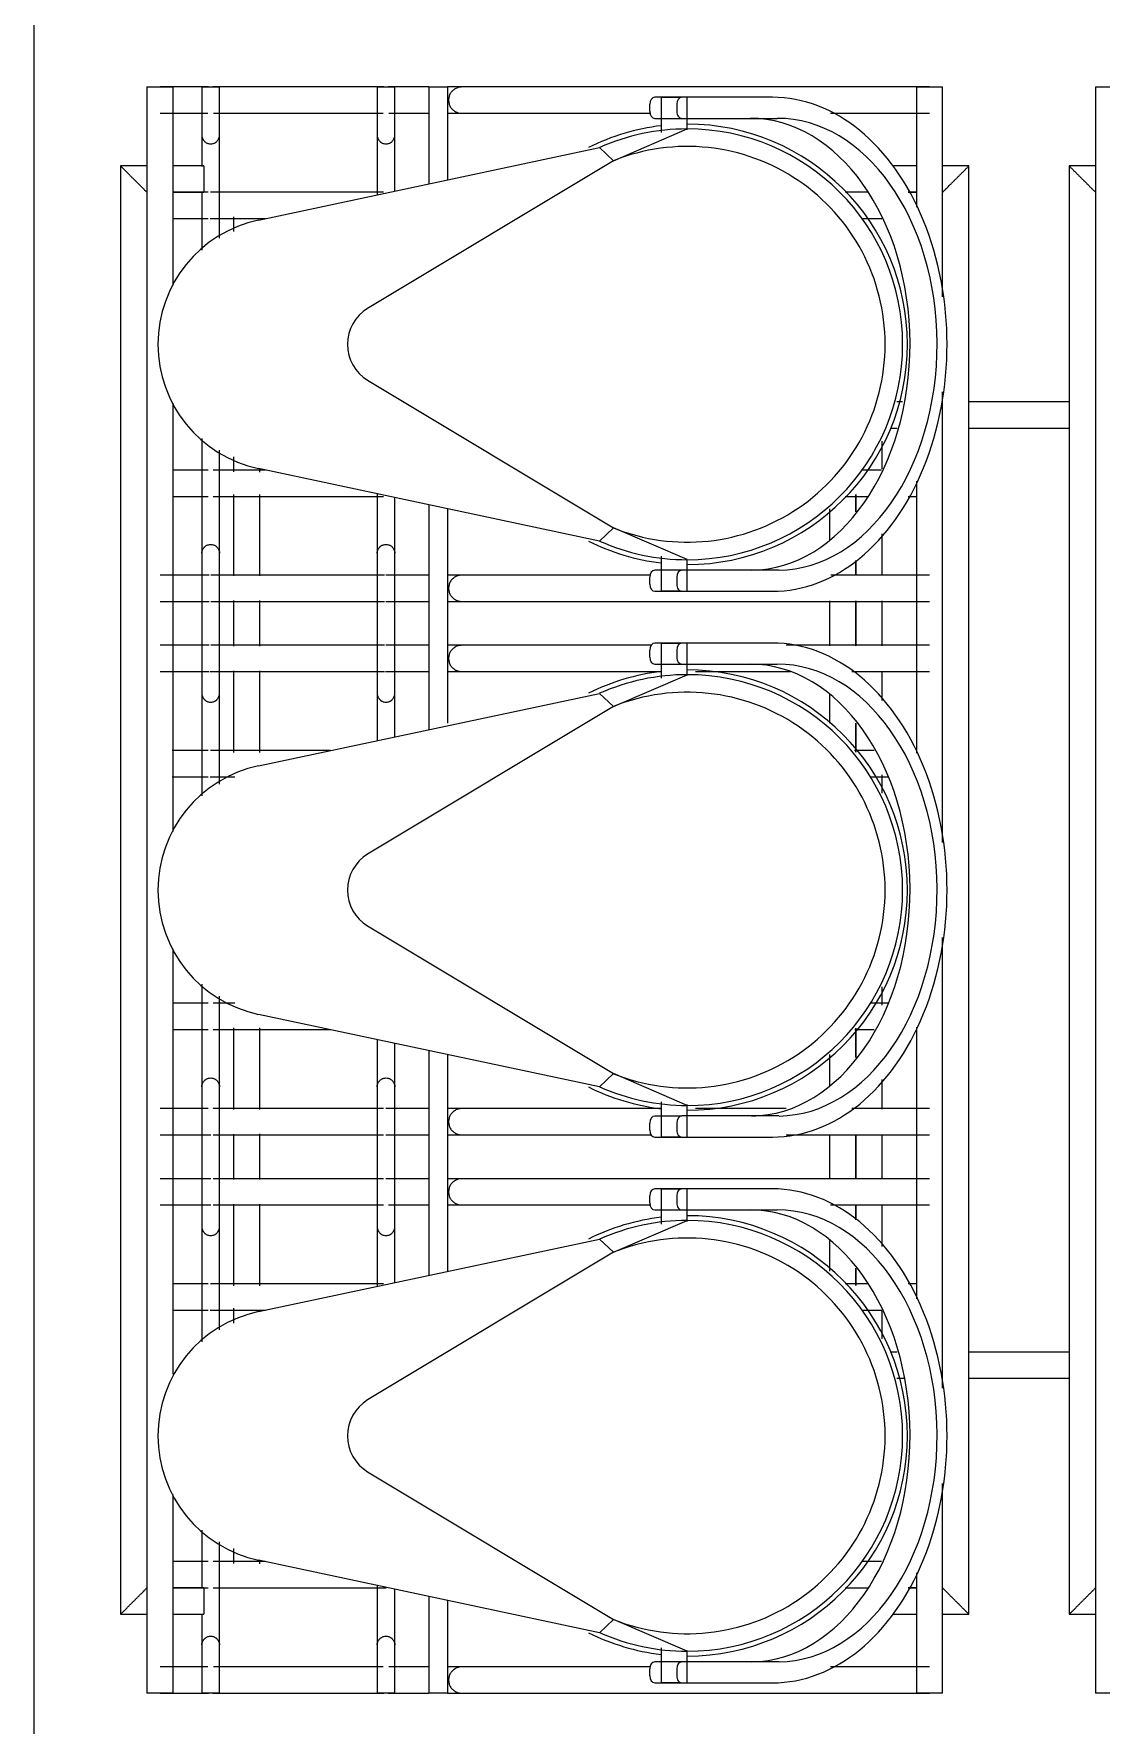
# Model space of a CAD drawing. Header units: inches. Extents: x -460 to 10305, y -938 to 5356.
# Drawn here: x 1596.55 to 1611.77, y 526.31 to 550.43 of the extents above; entities that cross this region are included whole.
import ezdxf

# ---------------------------------------------------------------- set-up
doc = ezdxf.new("R2010")
doc.units = ezdxf.units.IN
doc.header["$MEASUREMENT"] = 0
doc.layers.add('01-0263-G-DWG-BFP-ARCH$0$SP-CASE', color=11, linetype='Continuous', lineweight=13)

# ---------------------------------------------------------------- blocks, each defined once
blk = doc.blocks.new('01-0263-G-DWG-BFP-ARCH', base_point=(1295.158, 1352.862))
at = {"layer": '01-0263-G-DWG-BFP-ARCH$0$SP-CASE'}
for p, q in [((2891.445, 1996.624), (2891.445, 1585.624)), ((2893.057, 1899.273), (2893.057, 1876.365)), ((2893.057, 1899.273), (2893.432, 1899.273)), ((2893.935, 1899.273), (2893.245, 1899.273)), ((2893.432, 1896.441), (2893.432, 1899.273)), ((2893.842, 1899.273), (2893.842, 1898.586)), ((2893.846, 1899.273), (2894.088, 1899.273)), ((2896.435, 1899.273), (2894, 1899.273)), ((2894.092, 1898.586), (2894.092, 1899.273)), ((2896.342, 1899.273), (2896.342, 1898.586)), ((2896.346, 1899.273), (2896.588, 1899.273)), ((2897.079, 1899.273), (2896.5, 1899.273)), ((2896.592, 1898.586), (2896.592, 1899.273)), ((2897.079, 1899.273), (2897.344, 1899.273)), ((2897.079, 1899.273), (2897.079, 1897.892)), ((2897.344, 1899.273), (2897.344, 1897.949)), ((2897.547, 1899.273), (2897.344, 1899.273)), ((2904.217, 1899.273), (2897.547, 1899.273)), ((2904.03, 1899.273), (2904.03, 1897.557)), ((2904.03, 1899.273), (2904.405, 1899.273)), ((2904.405, 1896.282), (2904.405, 1899.273)), ((2906.585, 1899.273), (2906.585, 1876.365)), ((2906.585, 1899.273), (2906.96, 1899.273)), ((2900.229, 1898.926), (2900.229, 1899.026)), ((2900.685, 1899.126), (2900.3, 1899.126)), ((2900.392, 1899.126), (2900.392, 1898.624)), ((2900.392, 1899.126), (2900.67, 1899.126)), ((2900.614, 1899.026), (2900.614, 1898.926)), ((2901.977, 1899.126), (2900.685, 1899.126)), ((2900.763, 1898.663), (2900.763, 1899.126)), ((2893.245, 1898.898), (2893.928, 1898.898)), ((2894.006, 1898.898), (2896.428, 1898.898)), ((2896.506, 1898.898), (2897.079, 1898.898)), ((2897.344, 1898.898), (2897.547, 1898.898)), ((2897.547, 1898.898), (2900.231, 1898.898)), ((2900.3, 1898.826), (2900.685, 1898.826)), ((2900.685, 1898.826), (2902.047, 1898.826)), ((2902.806, 1898.898), (2904.217, 1898.898)), ((2893.842, 1898.586), (2893.842, 1898.141)), ((2894.092, 1897.116), (2894.092, 1898.586)), ((2896.342, 1898.586), (2896.342, 1897.736)), ((2896.592, 1897.789), (2896.592, 1898.586)), ((2899.711, 1898.222), (2900.763, 1898.675)), ((2894.649, 1897.376), (2899.513, 1898.41)), ((2899.711, 1898.222), (2896.205, 1896.115)), ((2899.513, 1898.41), (2899.711, 1898.222)), ((2893.064, 1898.147), (2892.682, 1898.147)), ((2892.682, 1898.147), (2892.682, 1877.491)), ((2893.87, 1898.147), (2893.425, 1898.147)), ((2893.87, 1898.147), (2893.87, 1897.772)), ((2893.87, 1898.141), (2893.87, 1898.147)), ((2904.037, 1898.147), (2903.689, 1898.147)), ((2904.78, 1898.147), (2904.397, 1898.147)), ((2904.78, 1877.491), (2904.78, 1898.147)), ((2906.59, 1898.147), (2906.21, 1898.147)), ((2906.21, 1898.147), (2906.21, 1877.491)), ((2893.425, 1897.772), (2893.87, 1897.772)), ((2893.933, 1897.772), (2893.425, 1897.772)), ((2893.842, 1897.779), (2893.842, 1896.947)), ((2893.87, 1897.772), (2893.87, 1897.779)), ((2896.433, 1897.772), (2893.963, 1897.772)), ((2903.332, 1897.772), (2903.017, 1897.772)), ((2903.913, 1897.772), (2904.037, 1897.772)), ((2904.037, 1897.772), (2903.913, 1897.772)), ((2893.424, 1897.397), (2893.933, 1897.397)), ((2893.961, 1897.397), (2894.751, 1897.397)), ((2894.293, 1897.422), (2894.293, 1897.21)), ((2903.268, 1897.397), (2903.536, 1897.397)), ((2896.205, 1895.091), (2899.711, 1892.985)), ((2904.405, 1888.497), (2904.405, 1894.925)), ((2893.432, 1888.656), (2893.432, 1894.766)), ((2903.835, 1894.782), (2903.75, 1894.782)), ((2906.216, 1894.782), (2904.77, 1894.782)), ((2903.665, 1894.407), (2903.756, 1894.407)), ((2904.77, 1894.407), (2906.216, 1894.407)), ((2893.842, 1894.26), (2893.842, 1892.624)), ((2903.543, 1893.826), (2903.543, 1894.222)), ((2894.092, 1892.624), (2894.092, 1894.091)), ((2894.293, 1893.997), (2894.293, 1893.782)), ((2893.933, 1893.809), (2893.421, 1893.809)), ((2894.751, 1893.809), (2894.001, 1893.809)), ((2899.513, 1892.797), (2894.649, 1893.831)), ((2894.668, 1893.781), (2894.668, 1893.827)), ((2903.535, 1893.809), (2903.268, 1893.809)), ((2904.03, 1893.65), (2904.03, 1889.773)), ((2893.421, 1893.434), (2893.933, 1893.434)), ((2894.001, 1893.434), (2896.433, 1893.434)), ((2894.293, 1893.46), (2894.293, 1892.3)), ((2894.668, 1892.299), (2894.668, 1893.46)), ((2896.342, 1893.471), (2896.342, 1892.624)), ((2896.592, 1892.624), (2896.592, 1893.418)), ((2903.017, 1893.434), (2903.334, 1893.434)), ((2903.168, 1893.462), (2903.168, 1893.214)), ((2903.168, 1893.214), (2903.168, 1893.462)), ((2903.913, 1893.434), (2904.041, 1893.434)), ((2897.079, 1893.315), (2897.079, 1890.108)), ((2897.344, 1893.258), (2897.344, 1890.202)), ((2902.793, 1893.256), (2902.793, 1892.812)), ((2899.711, 1892.985), (2899.513, 1892.797)), ((2900.763, 1892.532), (2899.711, 1892.985)), ((2903.543, 1892.305), (2903.543, 1892.901)), ((2893.842, 1892.624), (2893.842, 1890.624)), ((2894.092, 1890.624), (2894.092, 1892.624)), ((2896.342, 1892.624), (2896.342, 1890.624)), ((2896.592, 1890.624), (2896.592, 1892.624)), ((2900.392, 1892.583), (2900.392, 1892.081)), ((2900.763, 1892.081), (2900.763, 1892.524)), ((2903.168, 1892.521), (2903.168, 1892.305)), ((2903.168, 1892.305), (2903.168, 1892.521)), ((2893.947, 1892.311), (2893.245, 1892.311)), ((2896.447, 1892.311), (2893.967, 1892.311)), ((2897.079, 1892.311), (2896.467, 1892.311)), ((2897.547, 1892.311), (2897.344, 1892.311)), ((2900.233, 1892.311), (2897.547, 1892.311)), ((2900.229, 1892.181), (2900.229, 1892.281)), ((2900.685, 1892.381), (2900.3, 1892.381)), ((2900.614, 1892.281), (2900.614, 1892.181)), ((2902.071, 1892.381), (2900.685, 1892.381)), ((2904.217, 1892.311), (2902.81, 1892.311)), ((2893.245, 1891.936), (2893.947, 1891.936)), ((2893.967, 1891.936), (2896.447, 1891.936)), ((2894.293, 1891.947), (2894.293, 1891.299)), ((2894.668, 1891.298), (2894.668, 1891.949)), ((2896.467, 1891.936), (2897.079, 1891.936)), ((2897.344, 1891.936), (2897.547, 1891.936)), ((2897.547, 1891.936), (2904.217, 1891.936)), ((2900.3, 1892.081), (2900.685, 1892.081)), ((2900.67, 1892.081), (2900.392, 1892.081)), ((2900.685, 1892.081), (2901.977, 1892.081)), ((2902.793, 1891.943), (2902.793, 1891.304)), ((2903.168, 1891.943), (2903.168, 1891.304)), ((2903.168, 1891.304), (2903.168, 1891.943)), ((2903.543, 1891.304), (2903.543, 1891.943)), ((2893.947, 1891.31), (2893.245, 1891.31)), ((2896.447, 1891.31), (2893.967, 1891.31)), ((2897.079, 1891.31), (2896.467, 1891.31)), ((2897.547, 1891.31), (2897.344, 1891.31)), ((2900.248, 1891.31), (2897.547, 1891.31)), ((2900.229, 1891.142), (2900.229, 1891.242)), ((2900.685, 1891.342), (2900.3, 1891.342)), ((2900.392, 1891.342), (2900.392, 1890.84)), ((2900.392, 1891.342), (2900.67, 1891.342)), ((2900.614, 1891.242), (2900.614, 1891.142)), ((2901.977, 1891.342), (2900.685, 1891.342)), ((2900.763, 1890.879), (2900.763, 1891.342)), ((2904.217, 1891.31), (2902.174, 1891.31)), ((2900.3, 1891.042), (2900.685, 1891.042)), ((2900.685, 1891.042), (2902.047, 1891.042)), ((2893.245, 1890.935), (2893.947, 1890.935)), ((2893.961, 1890.935), (2896.447, 1890.935)), ((2894.293, 1890.946), (2894.293, 1889.782)), ((2894.668, 1889.781), (2894.668, 1890.948)), ((2896.461, 1890.935), (2897.079, 1890.935)), ((2897.344, 1890.935), (2897.547, 1890.935)), ((2897.547, 1890.935), (2900.399, 1890.935)), ((2899.711, 1890.438), (2900.763, 1890.891)), ((2900.882, 1890.935), (2902.234, 1890.935)), ((2903.11, 1890.935), (2904.217, 1890.935)), ((2903.543, 1890.521), (2903.543, 1890.942)), ((2893.842, 1890.624), (2893.842, 1889.162)), ((2894.092, 1889.332), (2894.092, 1890.624)), ((2894.649, 1889.591), (2899.513, 1890.625)), ((2896.342, 1890.624), (2896.342, 1889.951)), ((2896.592, 1890.004), (2896.592, 1890.624)), ((2899.513, 1890.625), (2899.711, 1890.438)), ((2902.793, 1890.615), (2902.793, 1890.202)), ((2899.711, 1890.438), (2896.205, 1888.331)), ((2903.168, 1890.202), (2903.168, 1889.784)), ((2903.168, 1889.784), (2903.168, 1890.202)), ((2893.933, 1889.809), (2893.418, 1889.809)), ((2895.675, 1889.809), (2893.963, 1889.809)), ((2903.429, 1889.809), (2903.15, 1889.809)), ((2893.418, 1889.434), (2893.933, 1889.434)), ((2893.961, 1889.434), (2894.313, 1889.434)), ((2903.387, 1889.434), (2903.635, 1889.434)), ((2903.543, 1889.201), (2903.543, 1889.461)), ((2896.205, 1887.307), (2899.711, 1885.201)), ((2904.405, 1880.713), (2904.405, 1887.141)), ((2893.432, 1880.913), (2893.432, 1886.982)), ((2893.842, 1886.476), (2893.842, 1885.015)), ((2903.543, 1886.179), (2903.543, 1886.437)), ((2893.933, 1886.204), (2893.426, 1886.204)), ((2894.313, 1886.204), (2894.001, 1886.204)), ((2894.092, 1885.015), (2894.092, 1886.306)), ((2903.63, 1886.204), (2903.387, 1886.204)), ((2899.513, 1885.013), (2894.649, 1886.047)), ((2893.426, 1885.829), (2893.933, 1885.829)), ((2894.001, 1885.829), (2895.675, 1885.829)), ((2894.293, 1885.854), (2894.293, 1884.692)), ((2894.668, 1884.69), (2894.668, 1885.854)), ((2896.342, 1885.687), (2896.342, 1885.015)), ((2903.153, 1885.829), (2903.43, 1885.829)), ((2903.168, 1885.85), (2903.168, 1885.429)), ((2903.168, 1885.429), (2903.168, 1885.85)), ((2904.03, 1885.865), (2904.03, 1881.988)), ((2896.592, 1885.015), (2896.592, 1885.634)), ((2897.079, 1885.53), (2897.079, 1882.323)), ((2897.344, 1885.474), (2897.344, 1882.38)), ((2902.793, 1885.472), (2902.793, 1885.028)), ((2899.711, 1885.201), (2899.513, 1885.013)), ((2900.763, 1884.747), (2899.711, 1885.201)), ((2893.842, 1885.015), (2893.842, 1883.016)), ((2894.092, 1883.016), (2894.092, 1885.015)), ((2896.342, 1885.015), (2896.342, 1883.016)), ((2896.592, 1883.016), (2896.592, 1885.015)), ((2903.543, 1884.696), (2903.543, 1885.117)), ((2893.933, 1884.703), (2893.245, 1884.703)), ((2896.433, 1884.703), (2894.001, 1884.703)), ((2897.079, 1884.703), (2896.467, 1884.703)), ((2897.547, 1884.703), (2897.344, 1884.703)), ((2900.398, 1884.703), (2897.547, 1884.703)), ((2900.392, 1884.798), (2900.392, 1884.296)), ((2900.763, 1884.296), (2900.763, 1884.759)), ((2902.174, 1884.703), (2900.882, 1884.703)), ((2904.217, 1884.703), (2903.11, 1884.703)), ((2900.229, 1884.396), (2900.229, 1884.496)), ((2900.685, 1884.596), (2900.3, 1884.596)), ((2900.614, 1884.496), (2900.614, 1884.396)), ((2902.071, 1884.597), (2900.685, 1884.597)), ((2893.245, 1884.328), (2893.967, 1884.328)), ((2894.001, 1884.328), (2896.433, 1884.328)), ((2894.293, 1884.339), (2894.293, 1883.692)), ((2894.668, 1883.69), (2894.668, 1884.341)), ((2896.467, 1884.328), (2897.079, 1884.328)), ((2897.344, 1884.328), (2897.547, 1884.328)), ((2897.547, 1884.328), (2900.248, 1884.328)), ((2900.3, 1884.296), (2900.685, 1884.296)), ((2900.67, 1884.296), (2900.392, 1884.296)), ((2900.685, 1884.296), (2901.977, 1884.296)), ((2902.174, 1884.328), (2904.217, 1884.328)), ((2902.793, 1884.334), (2902.793, 1883.696)), ((2903.168, 1884.334), (2903.168, 1883.696)), ((2903.168, 1883.696), (2903.168, 1884.334)), ((2903.543, 1883.696), (2903.543, 1884.334)), ((2893.967, 1883.703), (2893.245, 1883.703)), ((2896.433, 1883.703), (2894.001, 1883.703)), ((2897.079, 1883.703), (2896.467, 1883.703)), ((2897.547, 1883.703), (2897.344, 1883.703)), ((2904.217, 1883.703), (2897.547, 1883.703)), ((2900.685, 1883.557), (2900.3, 1883.557)), ((2900.392, 1883.557), (2900.392, 1883.055)), ((2900.392, 1883.557), (2900.67, 1883.557)), ((2901.977, 1883.557), (2900.685, 1883.557)), ((2900.763, 1883.094), (2900.763, 1883.557)), ((2893.245, 1883.328), (2893.967, 1883.328)), ((2894.001, 1883.328), (2896.433, 1883.328)), ((2894.293, 1883.339), (2894.293, 1882.176)), ((2894.668, 1882.175), (2894.668, 1883.341)), ((2896.501, 1883.328), (2897.079, 1883.328)), ((2897.344, 1883.328), (2897.547, 1883.328)), ((2897.547, 1883.328), (2900.232, 1883.328)), ((2900.229, 1883.357), (2900.229, 1883.457)), ((2900.3, 1883.257), (2900.685, 1883.257)), ((2900.614, 1883.457), (2900.614, 1883.357)), ((2900.685, 1883.257), (2902.047, 1883.257)), ((2902.808, 1883.328), (2904.217, 1883.328)), ((2903.168, 1883.334), (2903.168, 1883.117)), ((2903.168, 1883.117), (2903.168, 1883.334)), ((2903.543, 1882.737), (2903.543, 1883.334)), ((2893.842, 1883.016), (2893.842, 1881.378)), ((2894.092, 1881.547), (2894.092, 1883.016)), ((2896.342, 1883.016), (2896.342, 1882.167)), ((2896.592, 1882.22), (2896.592, 1883.016)), ((2899.711, 1882.653), (2900.763, 1883.107)), ((2894.649, 1881.807), (2899.513, 1882.841)), ((2899.513, 1882.841), (2899.711, 1882.653)), ((2902.793, 1882.831), (2902.793, 1882.382)), ((2899.711, 1882.653), (2896.205, 1880.547)), ((2903.168, 1882.427), (2903.168, 1882.179)), ((2903.168, 1882.179), (2903.168, 1882.427)), ((2893.933, 1882.204), (2893.426, 1882.204)), ((2896.433, 1882.204), (2893.963, 1882.204)), ((2903.332, 1882.204), (2903.017, 1882.204)), ((2904.036, 1882.204), (2903.913, 1882.204)), ((2893.426, 1881.829), (2893.933, 1881.829)), ((2893.961, 1881.829), (2894.751, 1881.829)), ((2894.293, 1881.854), (2894.293, 1881.641)), ((2903.268, 1881.829), (2903.536, 1881.829)), ((2903.543, 1881.417), (2903.543, 1881.816)), ((2903.756, 1881.231), (2903.665, 1881.231)), ((2906.219, 1881.231), (2904.773, 1881.231)), ((2903.751, 1880.856), (2903.862, 1880.856)), ((2904.773, 1880.856), (2906.219, 1880.856)), ((2896.205, 1879.523), (2899.711, 1877.416)), ((2893.432, 1876.365), (2893.432, 1879.198)), ((2904.405, 1876.365), (2904.405, 1879.356)), ((2893.842, 1878.691), (2893.842, 1877.859)), ((2894.092, 1877.053), (2894.092, 1878.522)), ((2894.293, 1878.428), (2894.293, 1878.213)), ((2893.933, 1878.241), (2893.426, 1878.241)), ((2894.751, 1878.241), (2894.001, 1878.241)), ((2899.513, 1877.228), (2894.649, 1878.262)), ((2894.668, 1878.212), (2894.668, 1878.258)), ((2903.535, 1878.241), (2903.268, 1878.241)), ((2904.03, 1878.081), (2904.03, 1876.365)), ((2893.87, 1877.866), (2893.426, 1877.866)), ((2893.426, 1877.866), (2893.933, 1877.866)), ((2893.87, 1877.859), (2893.87, 1877.866)), ((2893.87, 1877.866), (2893.87, 1877.491)), ((2894.001, 1877.866), (2896.471, 1877.866)), ((2896.342, 1877.902), (2896.342, 1877.053)), ((2896.592, 1877.053), (2896.592, 1877.849)), ((2897.079, 1877.746), (2897.079, 1876.365)), ((2903.017, 1877.866), (2903.334, 1877.866)), ((2904.036, 1877.866), (2903.913, 1877.866)), ((2903.913, 1877.866), (2904.036, 1877.866)), ((2892.682, 1877.491), (2893.064, 1877.491)), ((2893.426, 1877.491), (2893.87, 1877.491)), ((2893.842, 1877.498), (2893.842, 1877.053)), ((2893.87, 1877.491), (2893.87, 1877.497)), ((2897.344, 1877.69), (2897.344, 1876.365)), ((2903.689, 1877.491), (2904.036, 1877.491)), ((2904.398, 1877.491), (2904.78, 1877.491)), ((2906.21, 1877.491), (2906.59, 1877.491)), ((2899.711, 1877.416), (2899.513, 1877.228)), ((2900.763, 1876.963), (2899.711, 1877.416)), ((2893.842, 1877.053), (2893.842, 1876.365)), ((2894.092, 1876.365), (2894.092, 1877.053)), ((2896.342, 1877.053), (2896.342, 1876.365)), ((2896.592, 1876.365), (2896.592, 1877.053)), ((2900.392, 1877.014), (2900.392, 1876.512)), ((2893.928, 1876.74), (2893.245, 1876.74)), ((2896.428, 1876.74), (2894.006, 1876.74)), ((2897.079, 1876.74), (2896.506, 1876.74)), ((2897.547, 1876.74), (2897.344, 1876.74)), ((2900.231, 1876.74), (2897.547, 1876.74)), ((2900.685, 1876.812), (2900.3, 1876.812)), ((2902.071, 1876.812), (2900.685, 1876.812)), ((2900.763, 1876.512), (2900.763, 1876.975)), ((2904.217, 1876.74), (2902.806, 1876.74)), ((2900.229, 1876.612), (2900.229, 1876.712)), ((2900.3, 1876.512), (2900.685, 1876.512)), ((2900.67, 1876.512), (2900.392, 1876.512)), ((2900.614, 1876.712), (2900.614, 1876.612)), ((2900.685, 1876.512), (2901.977, 1876.512)), ((2893.432, 1876.365), (2893.057, 1876.365)), ((2893.245, 1876.365), (2893.934, 1876.365)), ((2894.088, 1876.365), (2893.846, 1876.365)), ((2894, 1876.365), (2896.434, 1876.365)), ((2896.588, 1876.365), (2896.346, 1876.365)), ((2896.5, 1876.365), (2897.079, 1876.365)), ((2897.344, 1876.365), (2897.079, 1876.365)), ((2897.344, 1876.365), (2897.547, 1876.365)), ((2897.547, 1876.365), (2904.217, 1876.365)), ((2904.405, 1876.365), (2904.03, 1876.365)), ((2906.96, 1876.365), (2906.585, 1876.365))]:
    blk.add_line(p, q, dxfattribs=at)
for centre, radius, start, end in [((2900.763, 1895.603), 3.14, 96.8098, 116.5975), ((2900.763, 1895.603), 3.14, 0, 90), ((2900.763, 1895.603), 3.072, 90, 114), ((2900.763, 1895.603), 3.072, 0, 90), ((2900.763, 1895.603), 2.822, 0, 111.8879), ((2895.026, 1895.603), 1.812, 102, 258), ((2896.513, 1895.603), 0.597, 121, 239), ((2900.763, 1895.603), 2.822, 248.1121, 0), ((2900.763, 1895.603), 3.072, 270, 0), ((2900.763, 1895.603), 3.14, 270, 0), ((2900.763, 1895.603), 3.14, 243.4025, 263.1678), ((2900.763, 1895.603), 3.072, 246, 270), ((2900.763, 1887.819), 3.14, 96.8098, 116.5975), ((2900.763, 1887.819), 3.072, 90, 114), ((2900.763, 1887.819), 3.14, 0, 90), ((2900.763, 1887.819), 3.072, 0, 90), ((2900.763, 1887.819), 2.822, 0, 111.8879), ((2895.026, 1887.819), 1.812, 102, 258), ((2896.513, 1887.819), 0.597, 121, 239), ((2900.763, 1887.819), 2.822, 248.1121, 0), ((2900.763, 1887.819), 3.072, 270, 0), ((2900.763, 1887.819), 3.14, 270, 0), ((2900.763, 1887.819), 3.14, 243.4025, 263.1678), ((2900.763, 1887.819), 3.072, 246, 270), ((2900.763, 1880.035), 3.14, 96.8098, 116.5975), ((2900.763, 1880.035), 3.072, 90, 114), ((2900.763, 1880.035), 3.14, 0, 90), ((2900.763, 1880.035), 3.072, 0, 90), ((2900.763, 1880.035), 2.822, 0, 111.8879), ((2895.026, 1880.035), 1.812, 102, 258), ((2896.513, 1880.035), 0.597, 121, 239), ((2900.763, 1880.035), 2.822, 248.1121, 0), ((2900.763, 1880.035), 3.072, 270, 0), ((2900.763, 1880.035), 3.14, 270, 0), ((2900.763, 1880.035), 3.14, 243.4025, 263.1678), ((2900.763, 1880.035), 3.072, 246, 270)]:
    blk.add_arc(centre, radius, start, end, dxfattribs=at)
for centre, major_axis, start_param, end_param in [((2900.3, 1899.026), (0, -0.1), 3.141593, 4.712389), ((2900.685, 1899.026), (0, -0.1), 3.141593, 4.712389), ((2901.977, 1895.603), (0, -3.523), 0, 3.141593), ((2900.3, 1898.926), (0, -0.1), 4.712389, 6.283185), ((2900.685, 1898.926), (0, 0.1), 1.570796, 3.141593), ((2901.661, 1895.603), (0, -3.223), 0.010799, 3.141593), ((2902.047, 1895.603), (0, 3.223), 3.152392, 6.283185), ((2900.3, 1892.281), (0, -0.1), 3.141593, 4.712389), ((2900.3, 1892.181), (0, -0.1), 4.712389, 6.283185), ((2900.685, 1892.281), (0, -0.1), 3.141593, 4.712389), ((2900.685, 1892.181), (0, 0.1), 1.570796, 3.141593), ((2900.3, 1891.242), (0, -0.1), 3.141593, 4.712389), ((2900.685, 1891.242), (0, -0.1), 3.141593, 4.712389), ((2901.977, 1887.819), (0, -3.523), 0, 3.141593), ((2900.3, 1891.142), (0, -0.1), 4.712389, 6.283185), ((2900.685, 1891.142), (0, 0.1), 1.570796, 3.141593), ((2901.661, 1887.819), (0, -3.223), 0.010799, 3.141593), ((2902.047, 1887.819), (0, 3.223), 3.152392, 6.283185), ((2900.3, 1884.496), (0, -0.1), 3.141593, 4.712389), ((2900.685, 1884.496), (0, -0.1), 3.141593, 4.712389), ((2900.3, 1884.396), (0, -0.1), 4.712389, 6.283185), ((2900.685, 1884.396), (0, 0.1), 1.570796, 3.141593), ((2900.3, 1883.457), (0, -0.1), 3.141593, 4.712389), ((2900.685, 1883.457), (0, -0.1), 3.141593, 4.712389), ((2901.977, 1880.035), (0, -3.523), 0, 3.141593), ((2900.3, 1883.357), (0, -0.1), 4.712389, 6.283185), ((2900.685, 1883.357), (0, 0.1), 1.570796, 3.141593), ((2901.661, 1880.035), (0, -3.223), 0.010799, 3.141593), ((2902.047, 1880.035), (0, 3.223), 3.152392, 6.283185), ((2900.3, 1876.712), (0, -0.1), 3.141593, 4.712389), ((2900.685, 1876.712), (0, -0.1), 3.141593, 4.712389), ((2900.3, 1876.612), (0, -0.1), 4.712389, 6.283185), ((2900.685, 1876.612), (0, 0.1), 1.570796, 3.141593)]:
    blk.add_ellipse(centre, major_axis=major_axis, ratio=0.707107, start_param=start_param, end_param=end_param, dxfattribs=at)
for points, knots in [([(2897.547, 1899.273), (2897.53, 1899.273), (2897.506, 1899.27), (2897.475, 1899.259), (2897.457, 1899.25), (2897.443, 1899.242), (2897.43, 1899.232), (2897.417, 1899.221), (2897.406, 1899.209), (2897.396, 1899.197), (2897.384, 1899.18), (2897.373, 1899.158), (2897.363, 1899.127), (2897.358, 1899.086), (2897.363, 1899.045), (2897.373, 1899.014), (2897.384, 1898.992), (2897.396, 1898.975), (2897.406, 1898.962), (2897.417, 1898.95), (2897.433, 1898.937), (2897.45, 1898.925), (2897.464, 1898.917), (2897.479, 1898.911), (2897.506, 1898.901), (2897.53, 1898.898), (2897.547, 1898.898)], [0, 0, 0, 0, 0.083333, 0.125, 0.166667, 0.1875, 0.208333, 0.25, 0.270833, 0.291667, 0.333333, 0.375, 0.416667, 0.5, 0.583333, 0.625, 0.666667, 0.708333, 0.729167, 0.75, 0.791667, 0.833333, 0.854167, 0.875, 0.916667, 1, 1, 1, 1]), ([(2893.842, 1898.586), (2893.842, 1898.575), (2893.844, 1898.559), (2893.851, 1898.538), (2893.857, 1898.525), (2893.863, 1898.516), (2893.87, 1898.507), (2893.877, 1898.499), (2893.885, 1898.492), (2893.893, 1898.485), (2893.904, 1898.477), (2893.919, 1898.47), (2893.94, 1898.463), (2893.967, 1898.459), (2893.994, 1898.463), (2894.015, 1898.47), (2894.03, 1898.477), (2894.041, 1898.485), (2894.05, 1898.492), (2894.058, 1898.499), (2894.067, 1898.509), (2894.074, 1898.521), (2894.079, 1898.53), (2894.084, 1898.54), (2894.09, 1898.558), (2894.092, 1898.575), (2894.092, 1898.586)], [0, 0, 0, 0, 0.083333, 0.125, 0.166667, 0.1875, 0.208333, 0.25, 0.270833, 0.291667, 0.333333, 0.375, 0.416667, 0.5, 0.583333, 0.625, 0.666667, 0.708333, 0.729167, 0.75, 0.791667, 0.833333, 0.854167, 0.875, 0.916667, 1, 1, 1, 1]), ([(2896.342, 1898.586), (2896.342, 1898.575), (2896.344, 1898.559), (2896.351, 1898.538), (2896.357, 1898.525), (2896.363, 1898.516), (2896.37, 1898.507), (2896.377, 1898.499), (2896.385, 1898.492), (2896.393, 1898.485), (2896.404, 1898.477), (2896.419, 1898.47), (2896.44, 1898.463), (2896.467, 1898.459), (2896.494, 1898.463), (2896.515, 1898.47), (2896.53, 1898.477), (2896.541, 1898.485), (2896.55, 1898.492), (2896.558, 1898.499), (2896.567, 1898.509), (2896.574, 1898.521), (2896.579, 1898.53), (2896.584, 1898.54), (2896.59, 1898.558), (2896.592, 1898.575), (2896.592, 1898.586)], [0, 0, 0, 0, 0.083333, 0.125, 0.166667, 0.1875, 0.208333, 0.25, 0.270833, 0.291667, 0.333333, 0.375, 0.416667, 0.5, 0.583333, 0.625, 0.666667, 0.708333, 0.729167, 0.75, 0.791667, 0.833333, 0.854167, 0.875, 0.916667, 1, 1, 1, 1]), ([(2892.682, 1898.147), (2892.682, 1898.147), (2892.685, 1898.144), (2892.696, 1898.134), (2892.707, 1898.123), (2892.718, 1898.111), (2892.729, 1898.101), (2892.74, 1898.09), (2892.755, 1898.074), (2892.772, 1898.057), (2892.787, 1898.043), (2892.798, 1898.032), (2892.809, 1898.02), (2892.821, 1898.008), (2892.833, 1897.996), (2892.845, 1897.984), (2892.857, 1897.972), (2892.87, 1897.96), (2892.882, 1897.948), (2892.894, 1897.935), (2892.906, 1897.923), (2892.918, 1897.911), (2892.93, 1897.9), (2892.941, 1897.888), (2892.953, 1897.877), (2892.963, 1897.866), (2892.974, 1897.856), (2892.987, 1897.842), (2893, 1897.83), (2893.011, 1897.819), (2893.021, 1897.808), (2893.032, 1897.797), (2893.043, 1897.786), (2893.054, 1897.776), (2893.057, 1897.772), (2893.057, 1897.772)], [0, 0, 0, 0, 0.083333, 0.125, 0.166667, 0.208333, 0.229167, 0.25, 0.291667, 0.333333, 0.354167, 0.375, 0.395833, 0.416667, 0.4375, 0.458333, 0.479167, 0.5, 0.520833, 0.541667, 0.5625, 0.583333, 0.604167, 0.625, 0.645833, 0.666667, 0.6875, 0.708333, 0.75, 0.770833, 0.791667, 0.833333, 0.875, 0.916667, 1, 1, 1, 1]), ([(2904.405, 1897.772), (2904.405, 1897.772), (2904.408, 1897.776), (2904.418, 1897.786), (2904.429, 1897.797), (2904.441, 1897.808), (2904.451, 1897.819), (2904.462, 1897.83), (2904.478, 1897.845), (2904.495, 1897.862), (2904.509, 1897.877), (2904.52, 1897.888), (2904.532, 1897.9), (2904.544, 1897.911), (2904.555, 1897.923), (2904.568, 1897.935), (2904.58, 1897.948), (2904.592, 1897.96), (2904.604, 1897.972), (2904.617, 1897.984), (2904.629, 1897.996), (2904.641, 1898.008), (2904.652, 1898.02), (2904.664, 1898.032), (2904.675, 1898.043), (2904.686, 1898.054), (2904.696, 1898.064), (2904.71, 1898.077), (2904.722, 1898.09), (2904.733, 1898.101), (2904.744, 1898.111), (2904.755, 1898.123), (2904.766, 1898.134), (2904.776, 1898.144), (2904.78, 1898.147), (2904.78, 1898.147)], [0, 0, 0, 0, 0.083333, 0.125, 0.166667, 0.208333, 0.229167, 0.25, 0.291667, 0.333333, 0.354167, 0.375, 0.395833, 0.416667, 0.4375, 0.458333, 0.479167, 0.5, 0.520833, 0.541667, 0.5625, 0.583333, 0.604167, 0.625, 0.645833, 0.666667, 0.6875, 0.708333, 0.75, 0.770833, 0.791667, 0.833333, 0.875, 0.916667, 1, 1, 1, 1]), ([(2906.21, 1898.147), (2906.21, 1898.147), (2906.213, 1898.144), (2906.223, 1898.134), (2906.234, 1898.123), (2906.246, 1898.111), (2906.256, 1898.101), (2906.267, 1898.09), (2906.283, 1898.074), (2906.3, 1898.057), (2906.314, 1898.043), (2906.325, 1898.032), (2906.337, 1898.02), (2906.349, 1898.008), (2906.36, 1897.996), (2906.373, 1897.984), (2906.385, 1897.972), (2906.397, 1897.96), (2906.409, 1897.948), (2906.422, 1897.935), (2906.434, 1897.923), (2906.446, 1897.911), (2906.457, 1897.9), (2906.469, 1897.888), (2906.48, 1897.877), (2906.491, 1897.866), (2906.501, 1897.856), (2906.515, 1897.842), (2906.527, 1897.83), (2906.538, 1897.819), (2906.549, 1897.808), (2906.56, 1897.797), (2906.571, 1897.786), (2906.581, 1897.776), (2906.585, 1897.772), (2906.585, 1897.772)], [0, 0, 0, 0, 0.083333, 0.125, 0.166667, 0.208333, 0.229167, 0.25, 0.291667, 0.333333, 0.354167, 0.375, 0.395833, 0.416667, 0.4375, 0.458333, 0.479167, 0.5, 0.520833, 0.541667, 0.5625, 0.583333, 0.604167, 0.625, 0.645833, 0.666667, 0.6875, 0.708333, 0.75, 0.770833, 0.791667, 0.833333, 0.875, 0.916667, 1, 1, 1, 1]), ([(2893.842, 1892.624), (2893.842, 1892.635), (2893.844, 1892.651), (2893.851, 1892.672), (2893.857, 1892.684), (2893.863, 1892.694), (2893.87, 1892.702), (2893.877, 1892.711), (2893.885, 1892.718), (2893.893, 1892.725), (2893.904, 1892.733), (2893.919, 1892.74), (2893.94, 1892.747), (2893.967, 1892.75), (2893.994, 1892.747), (2894.015, 1892.74), (2894.03, 1892.733), (2894.041, 1892.725), (2894.05, 1892.718), (2894.058, 1892.711), (2894.067, 1892.7), (2894.074, 1892.689), (2894.079, 1892.679), (2894.084, 1892.669), (2894.09, 1892.651), (2894.092, 1892.635), (2894.092, 1892.624)], [0, 0, 0, 0, 0.083333, 0.125, 0.166667, 0.1875, 0.208333, 0.25, 0.270833, 0.291667, 0.333333, 0.375, 0.416667, 0.5, 0.583333, 0.625, 0.666667, 0.708333, 0.729167, 0.75, 0.791667, 0.833333, 0.854167, 0.875, 0.916667, 1, 1, 1, 1]), ([(2896.342, 1892.624), (2896.342, 1892.635), (2896.344, 1892.651), (2896.351, 1892.672), (2896.357, 1892.684), (2896.363, 1892.694), (2896.37, 1892.702), (2896.377, 1892.711), (2896.385, 1892.718), (2896.393, 1892.725), (2896.404, 1892.733), (2896.419, 1892.74), (2896.44, 1892.747), (2896.467, 1892.75), (2896.494, 1892.747), (2896.515, 1892.74), (2896.53, 1892.733), (2896.541, 1892.725), (2896.55, 1892.718), (2896.558, 1892.711), (2896.567, 1892.7), (2896.574, 1892.689), (2896.579, 1892.679), (2896.584, 1892.669), (2896.59, 1892.651), (2896.592, 1892.635), (2896.592, 1892.624)], [0, 0, 0, 0, 0.083333, 0.125, 0.166667, 0.1875, 0.208333, 0.25, 0.270833, 0.291667, 0.333333, 0.375, 0.416667, 0.5, 0.583333, 0.625, 0.666667, 0.708333, 0.729167, 0.75, 0.791667, 0.833333, 0.854167, 0.875, 0.916667, 1, 1, 1, 1]), ([(2897.547, 1892.311), (2897.53, 1892.311), (2897.506, 1892.308), (2897.475, 1892.298), (2897.457, 1892.289), (2897.443, 1892.28), (2897.43, 1892.27), (2897.417, 1892.26), (2897.406, 1892.248), (2897.396, 1892.235), (2897.384, 1892.218), (2897.373, 1892.196), (2897.363, 1892.165), (2897.358, 1892.124), (2897.363, 1892.083), (2897.373, 1892.052), (2897.384, 1892.03), (2897.396, 1892.013), (2897.406, 1892), (2897.417, 1891.988), (2897.433, 1891.975), (2897.45, 1891.963), (2897.464, 1891.956), (2897.479, 1891.949), (2897.506, 1891.94), (2897.53, 1891.936), (2897.547, 1891.936)], [0, 0, 0, 0, 0.083333, 0.125, 0.166667, 0.1875, 0.208333, 0.25, 0.270833, 0.291667, 0.333333, 0.375, 0.416667, 0.5, 0.583333, 0.625, 0.666667, 0.708333, 0.729167, 0.75, 0.791667, 0.833333, 0.854167, 0.875, 0.916667, 1, 1, 1, 1]), ([(2897.547, 1891.31), (2897.53, 1891.31), (2897.506, 1891.307), (2897.475, 1891.297), (2897.457, 1891.287), (2897.443, 1891.279), (2897.43, 1891.269), (2897.417, 1891.258), (2897.406, 1891.247), (2897.396, 1891.234), (2897.384, 1891.217), (2897.373, 1891.195), (2897.363, 1891.164), (2897.358, 1891.123), (2897.363, 1891.082), (2897.373, 1891.051), (2897.384, 1891.029), (2897.396, 1891.012), (2897.406, 1890.999), (2897.417, 1890.987), (2897.433, 1890.974), (2897.45, 1890.962), (2897.464, 1890.955), (2897.479, 1890.948), (2897.506, 1890.939), (2897.53, 1890.935), (2897.547, 1890.935)], [0, 0, 0, 0, 0.083333, 0.125, 0.166667, 0.1875, 0.208333, 0.25, 0.270833, 0.291667, 0.333333, 0.375, 0.416667, 0.5, 0.583333, 0.625, 0.666667, 0.708333, 0.729167, 0.75, 0.791667, 0.833333, 0.854167, 0.875, 0.916667, 1, 1, 1, 1]), ([(2893.842, 1890.624), (2893.842, 1890.613), (2893.844, 1890.597), (2893.851, 1890.576), (2893.857, 1890.564), (2893.863, 1890.555), (2893.87, 1890.546), (2893.877, 1890.537), (2893.885, 1890.53), (2893.893, 1890.523), (2893.904, 1890.515), (2893.919, 1890.508), (2893.94, 1890.501), (2893.967, 1890.498), (2893.994, 1890.501), (2894.015, 1890.508), (2894.03, 1890.515), (2894.041, 1890.523), (2894.05, 1890.53), (2894.058, 1890.537), (2894.067, 1890.548), (2894.074, 1890.559), (2894.079, 1890.569), (2894.084, 1890.579), (2894.09, 1890.597), (2894.092, 1890.613), (2894.092, 1890.624)], [0, 0, 0, 0, 0.083333, 0.125, 0.166667, 0.1875, 0.208333, 0.25, 0.270833, 0.291667, 0.333333, 0.375, 0.416667, 0.5, 0.583333, 0.625, 0.666667, 0.708333, 0.729167, 0.75, 0.791667, 0.833333, 0.854167, 0.875, 0.916667, 1, 1, 1, 1]), ([(2896.342, 1890.624), (2896.342, 1890.613), (2896.344, 1890.597), (2896.351, 1890.576), (2896.357, 1890.564), (2896.363, 1890.555), (2896.37, 1890.546), (2896.377, 1890.537), (2896.385, 1890.53), (2896.393, 1890.523), (2896.404, 1890.515), (2896.419, 1890.508), (2896.44, 1890.501), (2896.467, 1890.498), (2896.494, 1890.501), (2896.515, 1890.508), (2896.53, 1890.515), (2896.541, 1890.523), (2896.55, 1890.53), (2896.558, 1890.537), (2896.567, 1890.548), (2896.574, 1890.559), (2896.579, 1890.569), (2896.584, 1890.579), (2896.59, 1890.597), (2896.592, 1890.613), (2896.592, 1890.624)], [0, 0, 0, 0, 0.083333, 0.125, 0.166667, 0.1875, 0.208333, 0.25, 0.270833, 0.291667, 0.333333, 0.375, 0.416667, 0.5, 0.583333, 0.625, 0.666667, 0.708333, 0.729167, 0.75, 0.791667, 0.833333, 0.854167, 0.875, 0.916667, 1, 1, 1, 1]), ([(2893.842, 1885.015), (2893.842, 1885.026), (2893.844, 1885.042), (2893.851, 1885.063), (2893.857, 1885.075), (2893.863, 1885.084), (2893.87, 1885.093), (2893.877, 1885.101), (2893.885, 1885.109), (2893.893, 1885.116), (2893.904, 1885.123), (2893.919, 1885.131), (2893.94, 1885.138), (2893.967, 1885.141), (2893.994, 1885.138), (2894.015, 1885.131), (2894.03, 1885.123), (2894.041, 1885.116), (2894.05, 1885.109), (2894.058, 1885.101), (2894.067, 1885.091), (2894.074, 1885.08), (2894.079, 1885.07), (2894.084, 1885.06), (2894.09, 1885.042), (2894.092, 1885.026), (2894.092, 1885.015)], [0, 0, 0, 0, 0.083333, 0.125, 0.166667, 0.1875, 0.208333, 0.25, 0.270833, 0.291667, 0.333333, 0.375, 0.416667, 0.5, 0.583333, 0.625, 0.666667, 0.708333, 0.729167, 0.75, 0.791667, 0.833333, 0.854167, 0.875, 0.916667, 1, 1, 1, 1]), ([(2896.342, 1885.015), (2896.342, 1885.026), (2896.344, 1885.042), (2896.351, 1885.063), (2896.357, 1885.075), (2896.363, 1885.084), (2896.37, 1885.093), (2896.377, 1885.101), (2896.385, 1885.109), (2896.393, 1885.116), (2896.404, 1885.123), (2896.419, 1885.131), (2896.44, 1885.138), (2896.467, 1885.141), (2896.494, 1885.138), (2896.515, 1885.131), (2896.53, 1885.123), (2896.541, 1885.116), (2896.55, 1885.109), (2896.558, 1885.101), (2896.567, 1885.091), (2896.574, 1885.08), (2896.579, 1885.07), (2896.584, 1885.06), (2896.59, 1885.042), (2896.592, 1885.026), (2896.592, 1885.015)], [0, 0, 0, 0, 0.083333, 0.125, 0.166667, 0.1875, 0.208333, 0.25, 0.270833, 0.291667, 0.333333, 0.375, 0.416667, 0.5, 0.583333, 0.625, 0.666667, 0.708333, 0.729167, 0.75, 0.791667, 0.833333, 0.854167, 0.875, 0.916667, 1, 1, 1, 1]), ([(2897.547, 1884.703), (2897.53, 1884.703), (2897.506, 1884.7), (2897.475, 1884.689), (2897.457, 1884.68), (2897.443, 1884.671), (2897.43, 1884.662), (2897.417, 1884.651), (2897.406, 1884.639), (2897.396, 1884.626), (2897.384, 1884.609), (2897.373, 1884.587), (2897.363, 1884.556), (2897.358, 1884.515), (2897.363, 1884.474), (2897.373, 1884.443), (2897.384, 1884.421), (2897.396, 1884.404), (2897.406, 1884.392), (2897.417, 1884.38), (2897.433, 1884.366), (2897.45, 1884.355), (2897.464, 1884.347), (2897.479, 1884.34), (2897.506, 1884.331), (2897.53, 1884.328), (2897.547, 1884.328)], [0, 0, 0, 0, 0.083333, 0.125, 0.166667, 0.1875, 0.208333, 0.25, 0.270833, 0.291667, 0.333333, 0.375, 0.416667, 0.5, 0.583333, 0.625, 0.666667, 0.708333, 0.729167, 0.75, 0.791667, 0.833333, 0.854167, 0.875, 0.916667, 1, 1, 1, 1]), ([(2897.547, 1883.703), (2897.53, 1883.703), (2897.506, 1883.7), (2897.475, 1883.689), (2897.457, 1883.68), (2897.443, 1883.671), (2897.43, 1883.662), (2897.417, 1883.651), (2897.406, 1883.639), (2897.396, 1883.626), (2897.384, 1883.609), (2897.373, 1883.587), (2897.363, 1883.556), (2897.358, 1883.515), (2897.363, 1883.474), (2897.373, 1883.443), (2897.384, 1883.421), (2897.396, 1883.404), (2897.406, 1883.392), (2897.417, 1883.38), (2897.433, 1883.366), (2897.45, 1883.355), (2897.464, 1883.347), (2897.479, 1883.34), (2897.506, 1883.331), (2897.53, 1883.328), (2897.547, 1883.328)], [0, 0, 0, 0, 0.083333, 0.125, 0.166667, 0.1875, 0.208333, 0.25, 0.270833, 0.291667, 0.333333, 0.375, 0.416667, 0.5, 0.583333, 0.625, 0.666667, 0.708333, 0.729167, 0.75, 0.791667, 0.833333, 0.854167, 0.875, 0.916667, 1, 1, 1, 1]), ([(2893.842, 1883.016), (2893.842, 1883.005), (2893.844, 1882.989), (2893.851, 1882.968), (2893.857, 1882.956), (2893.863, 1882.946), (2893.87, 1882.937), (2893.877, 1882.929), (2893.885, 1882.922), (2893.893, 1882.915), (2893.904, 1882.907), (2893.919, 1882.9), (2893.94, 1882.893), (2893.967, 1882.889), (2893.994, 1882.893), (2894.015, 1882.9), (2894.03, 1882.907), (2894.041, 1882.915), (2894.05, 1882.922), (2894.058, 1882.929), (2894.067, 1882.94), (2894.074, 1882.951), (2894.079, 1882.96), (2894.084, 1882.97), (2894.09, 1882.989), (2894.092, 1883.005), (2894.092, 1883.016)], [0, 0, 0, 0, 0.083333, 0.125, 0.166667, 0.1875, 0.208333, 0.25, 0.270833, 0.291667, 0.333333, 0.375, 0.416667, 0.5, 0.583333, 0.625, 0.666667, 0.708333, 0.729167, 0.75, 0.791667, 0.833333, 0.854167, 0.875, 0.916667, 1, 1, 1, 1]), ([(2896.342, 1883.016), (2896.342, 1883.005), (2896.344, 1882.989), (2896.351, 1882.968), (2896.357, 1882.956), (2896.363, 1882.946), (2896.37, 1882.937), (2896.377, 1882.929), (2896.385, 1882.922), (2896.393, 1882.915), (2896.404, 1882.907), (2896.419, 1882.9), (2896.44, 1882.893), (2896.467, 1882.889), (2896.494, 1882.893), (2896.515, 1882.9), (2896.53, 1882.907), (2896.541, 1882.915), (2896.55, 1882.922), (2896.558, 1882.929), (2896.567, 1882.94), (2896.574, 1882.951), (2896.579, 1882.96), (2896.584, 1882.97), (2896.59, 1882.989), (2896.592, 1883.005), (2896.592, 1883.016)], [0, 0, 0, 0, 0.083333, 0.125, 0.166667, 0.1875, 0.208333, 0.25, 0.270833, 0.291667, 0.333333, 0.375, 0.416667, 0.5, 0.583333, 0.625, 0.666667, 0.708333, 0.729167, 0.75, 0.791667, 0.833333, 0.854167, 0.875, 0.916667, 1, 1, 1, 1]), ([(2892.682, 1877.491), (2892.682, 1877.491), (2892.685, 1877.494), (2892.696, 1877.505), (2892.707, 1877.515), (2892.718, 1877.527), (2892.729, 1877.537), (2892.74, 1877.548), (2892.755, 1877.564), (2892.772, 1877.581), (2892.787, 1877.595), (2892.798, 1877.606), (2892.809, 1877.618), (2892.821, 1877.63), (2892.833, 1877.642), (2892.845, 1877.654), (2892.857, 1877.666), (2892.87, 1877.678), (2892.882, 1877.69), (2892.894, 1877.703), (2892.906, 1877.715), (2892.918, 1877.727), (2892.93, 1877.738), (2892.941, 1877.75), (2892.953, 1877.761), (2892.963, 1877.772), (2892.974, 1877.782), (2892.987, 1877.796), (2893, 1877.808), (2893.011, 1877.819), (2893.021, 1877.83), (2893.032, 1877.841), (2893.043, 1877.852), (2893.054, 1877.863), (2893.057, 1877.866), (2893.057, 1877.866)], [0, 0, 0, 0, 0.083333, 0.125, 0.166667, 0.208333, 0.229167, 0.25, 0.291667, 0.333333, 0.354167, 0.375, 0.395833, 0.416667, 0.4375, 0.458333, 0.479167, 0.5, 0.520833, 0.541667, 0.5625, 0.583333, 0.604167, 0.625, 0.645833, 0.666667, 0.6875, 0.708333, 0.75, 0.770833, 0.791667, 0.833333, 0.875, 0.916667, 1, 1, 1, 1]), ([(2904.405, 1877.866), (2904.405, 1877.866), (2904.408, 1877.863), (2904.418, 1877.852), (2904.429, 1877.841), (2904.441, 1877.83), (2904.451, 1877.819), (2904.462, 1877.808), (2904.478, 1877.793), (2904.495, 1877.776), (2904.509, 1877.761), (2904.52, 1877.75), (2904.532, 1877.738), (2904.544, 1877.727), (2904.556, 1877.715), (2904.568, 1877.703), (2904.58, 1877.69), (2904.592, 1877.678), (2904.604, 1877.666), (2904.617, 1877.654), (2904.629, 1877.642), (2904.641, 1877.63), (2904.652, 1877.618), (2904.664, 1877.606), (2904.675, 1877.595), (2904.686, 1877.584), (2904.696, 1877.574), (2904.71, 1877.561), (2904.722, 1877.548), (2904.733, 1877.537), (2904.744, 1877.527), (2904.755, 1877.515), (2904.766, 1877.505), (2904.776, 1877.494), (2904.78, 1877.491), (2904.78, 1877.491)], [0, 0, 0, 0, 0.083333, 0.125, 0.166667, 0.208333, 0.229167, 0.25, 0.291667, 0.333333, 0.354167, 0.375, 0.395833, 0.416667, 0.4375, 0.458333, 0.479167, 0.5, 0.520833, 0.541667, 0.5625, 0.583333, 0.604167, 0.625, 0.645833, 0.666667, 0.6875, 0.708333, 0.75, 0.770833, 0.791667, 0.833333, 0.875, 0.916667, 1, 1, 1, 1]), ([(2906.21, 1877.491), (2906.21, 1877.491), (2906.213, 1877.494), (2906.223, 1877.505), (2906.234, 1877.515), (2906.246, 1877.527), (2906.256, 1877.537), (2906.267, 1877.548), (2906.283, 1877.564), (2906.3, 1877.581), (2906.314, 1877.595), (2906.325, 1877.606), (2906.337, 1877.618), (2906.349, 1877.63), (2906.361, 1877.642), (2906.373, 1877.654), (2906.385, 1877.666), (2906.397, 1877.678), (2906.409, 1877.69), (2906.422, 1877.703), (2906.434, 1877.715), (2906.446, 1877.727), (2906.457, 1877.738), (2906.469, 1877.75), (2906.48, 1877.761), (2906.491, 1877.772), (2906.501, 1877.782), (2906.515, 1877.796), (2906.527, 1877.808), (2906.538, 1877.819), (2906.549, 1877.83), (2906.56, 1877.841), (2906.571, 1877.852), (2906.581, 1877.863), (2906.585, 1877.866), (2906.585, 1877.866)], [0, 0, 0, 0, 0.083333, 0.125, 0.166667, 0.208333, 0.229167, 0.25, 0.291667, 0.333333, 0.354167, 0.375, 0.395833, 0.416667, 0.4375, 0.458333, 0.479167, 0.5, 0.520833, 0.541667, 0.5625, 0.583333, 0.604167, 0.625, 0.645833, 0.666667, 0.6875, 0.708333, 0.75, 0.770833, 0.791667, 0.833333, 0.875, 0.916667, 1, 1, 1, 1]), ([(2893.842, 1877.053), (2893.842, 1877.064), (2893.844, 1877.08), (2893.851, 1877.101), (2893.857, 1877.113), (2893.863, 1877.122), (2893.87, 1877.131), (2893.877, 1877.139), (2893.885, 1877.147), (2893.893, 1877.154), (2893.904, 1877.161), (2893.919, 1877.169), (2893.94, 1877.176), (2893.967, 1877.179), (2893.994, 1877.176), (2894.015, 1877.169), (2894.03, 1877.161), (2894.041, 1877.154), (2894.05, 1877.147), (2894.058, 1877.139), (2894.067, 1877.129), (2894.074, 1877.118), (2894.079, 1877.108), (2894.084, 1877.098), (2894.09, 1877.08), (2894.092, 1877.064), (2894.092, 1877.053)], [0, 0, 0, 0, 0.083333, 0.125, 0.166667, 0.1875, 0.208333, 0.25, 0.270833, 0.291667, 0.333333, 0.375, 0.416667, 0.5, 0.583333, 0.625, 0.666667, 0.708333, 0.729167, 0.75, 0.791667, 0.833333, 0.854167, 0.875, 0.916667, 1, 1, 1, 1]), ([(2896.342, 1877.053), (2896.342, 1877.064), (2896.344, 1877.08), (2896.351, 1877.101), (2896.357, 1877.113), (2896.363, 1877.122), (2896.37, 1877.131), (2896.377, 1877.139), (2896.385, 1877.147), (2896.393, 1877.154), (2896.404, 1877.161), (2896.419, 1877.169), (2896.44, 1877.176), (2896.467, 1877.179), (2896.494, 1877.176), (2896.515, 1877.169), (2896.53, 1877.161), (2896.541, 1877.154), (2896.55, 1877.147), (2896.558, 1877.139), (2896.567, 1877.129), (2896.574, 1877.118), (2896.579, 1877.108), (2896.584, 1877.098), (2896.59, 1877.08), (2896.592, 1877.064), (2896.592, 1877.053)], [0, 0, 0, 0, 0.083333, 0.125, 0.166667, 0.1875, 0.208333, 0.25, 0.270833, 0.291667, 0.333333, 0.375, 0.416667, 0.5, 0.583333, 0.625, 0.666667, 0.708333, 0.729167, 0.75, 0.791667, 0.833333, 0.854167, 0.875, 0.916667, 1, 1, 1, 1]), ([(2897.547, 1876.74), (2897.53, 1876.74), (2897.506, 1876.737), (2897.475, 1876.726), (2897.457, 1876.717), (2897.443, 1876.708), (2897.43, 1876.699), (2897.417, 1876.688), (2897.406, 1876.676), (2897.396, 1876.663), (2897.384, 1876.646), (2897.373, 1876.624), (2897.363, 1876.593), (2897.358, 1876.552), (2897.363, 1876.511), (2897.373, 1876.48), (2897.384, 1876.458), (2897.396, 1876.441), (2897.406, 1876.429), (2897.417, 1876.417), (2897.433, 1876.403), (2897.45, 1876.392), (2897.464, 1876.384), (2897.479, 1876.377), (2897.506, 1876.368), (2897.53, 1876.365), (2897.547, 1876.365)], [0, 0, 0, 0, 0.083333, 0.125, 0.166667, 0.1875, 0.208333, 0.25, 0.270833, 0.291667, 0.333333, 0.375, 0.416667, 0.5, 0.583333, 0.625, 0.666667, 0.708333, 0.729167, 0.75, 0.791667, 0.833333, 0.854167, 0.875, 0.916667, 1, 1, 1, 1])]:
    blk.add_open_spline(points, degree=3, knots=knots, dxfattribs=at)
for points in [[(2893.842, 1898.586), (2893.842, 1898.575), (2893.844, 1898.564), (2893.846, 1898.553)], [(2894.088, 1898.553), (2894.091, 1898.564), (2894.092, 1898.575), (2894.092, 1898.586)], [(2896.342, 1898.586), (2896.342, 1898.575), (2896.344, 1898.564), (2896.346, 1898.553)], [(2896.588, 1898.553), (2896.591, 1898.564), (2896.592, 1898.575), (2896.592, 1898.586)], [(2893.842, 1877.053), (2893.842, 1877.064), (2893.844, 1877.075), (2893.846, 1877.085)], [(2894.088, 1877.085), (2894.091, 1877.075), (2894.092, 1877.064), (2894.092, 1877.053)], [(2896.342, 1877.053), (2896.342, 1877.064), (2896.344, 1877.075), (2896.346, 1877.085)], [(2896.588, 1877.085), (2896.591, 1877.075), (2896.592, 1877.064), (2896.592, 1877.053)]]:
    blk.add_open_spline(points, degree=3, dxfattribs=at)

msp = doc.modelspace()

# ---------------------------------------------------------------- block references
msp.add_blockref('01-0263-G-DWG-BFP-ARCH', (0.263, 3.261))

doc.saveas('drawing.dxf')
